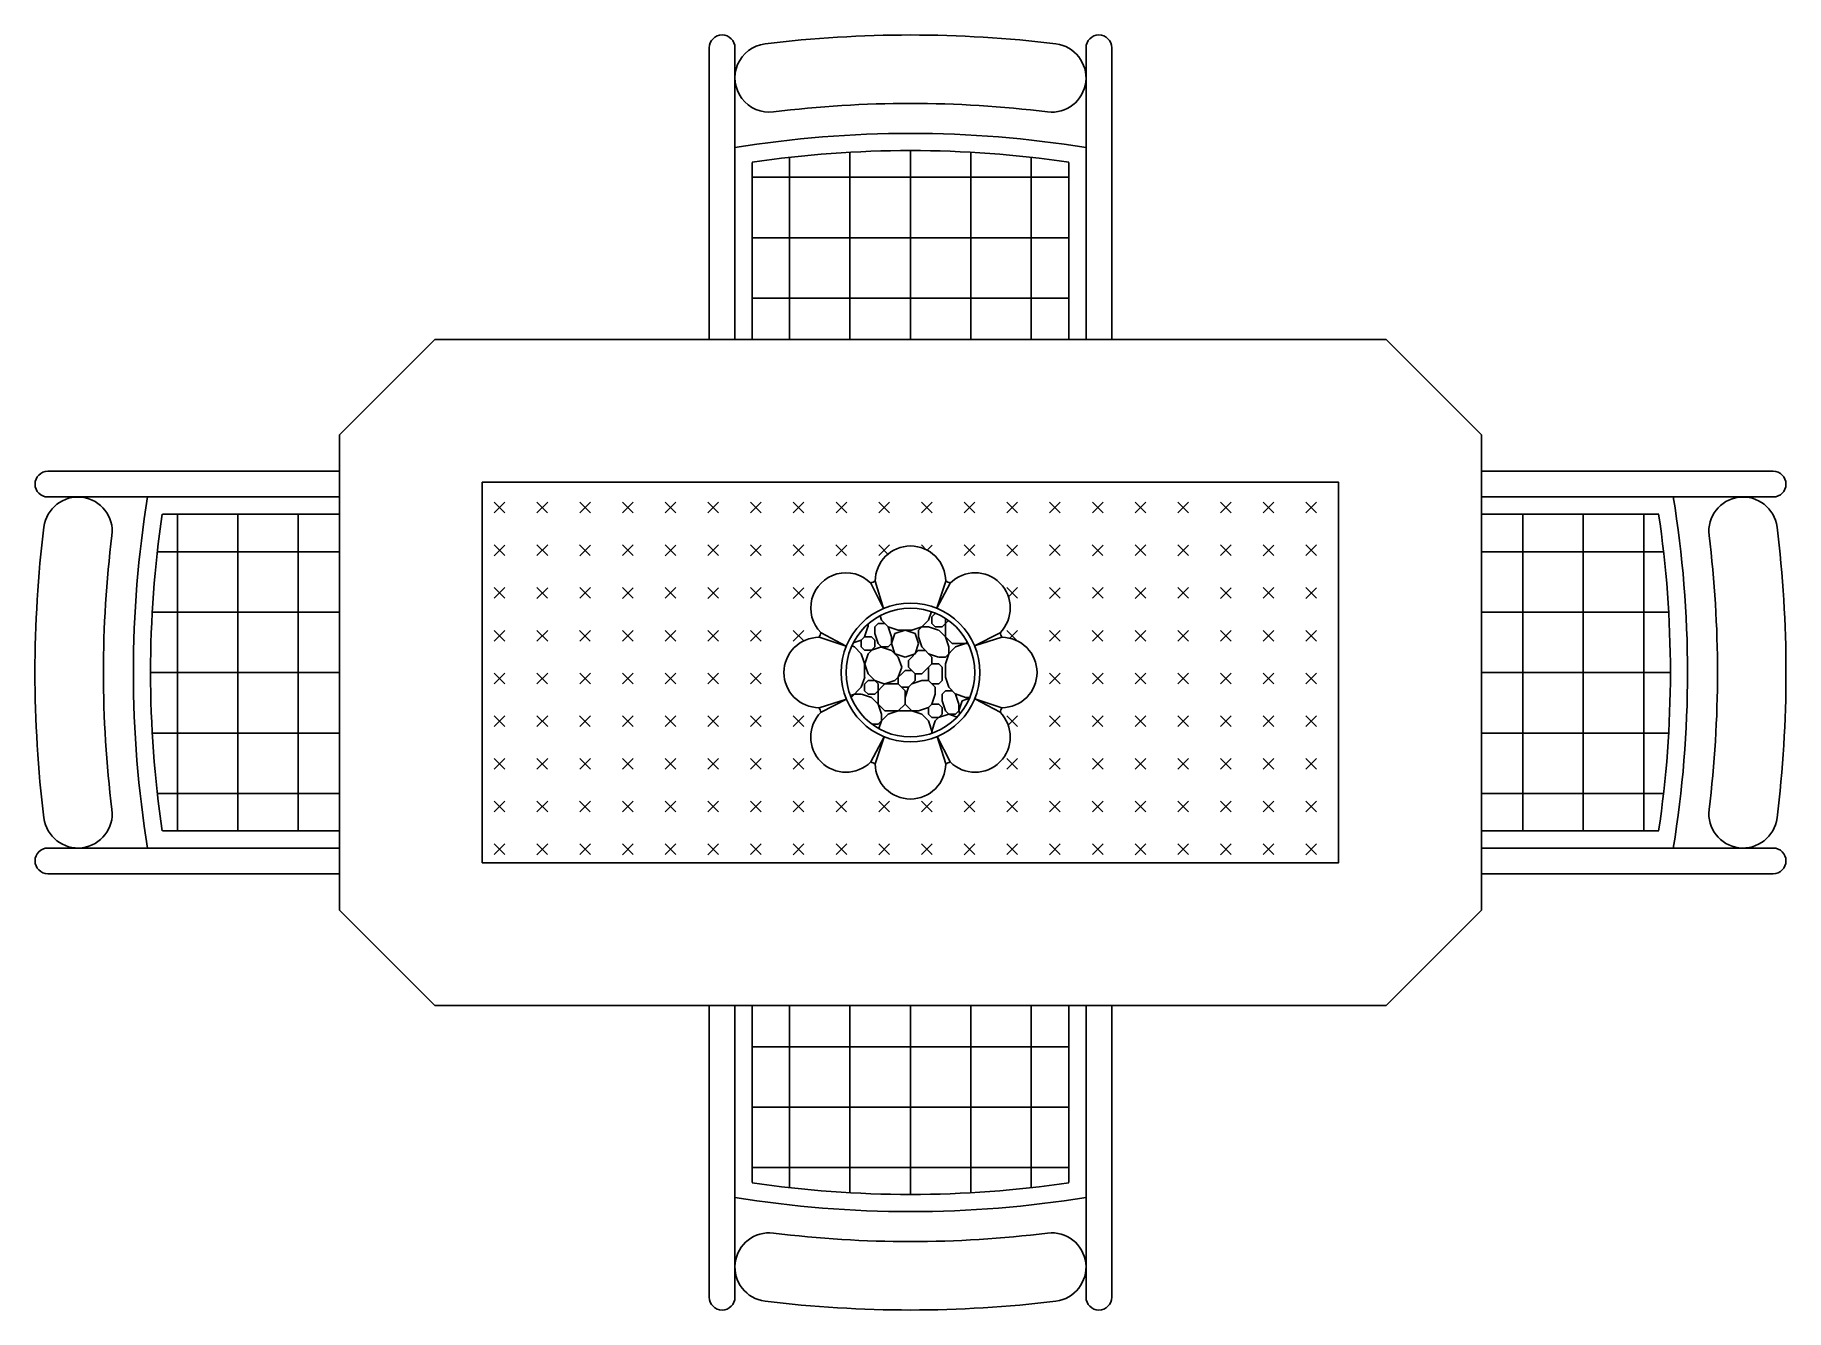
# Model space of a CAD drawing. Header units: millimetres. Extents: x -973.04 to -971.2, y 2614.36 to 2615.7.
import ezdxf

# ---------------------------------------------------------------- set-up
doc = ezdxf.new("R2010")
doc.units = ezdxf.units.MM
doc.header["$LTSCALE"] = 10
doc.layers.add('Móveis_mesas', color=2, linetype='Continuous')

msp = doc.modelspace()

# ---------------------------------------------------------------- hatches: boundary and pattern name
at = {"layer": 'Móveis_mesas'}
h = msp.add_hatch(dxfattribs=at)
h.set_pattern_fill('ANSI37', color=1, scale=0.02, angle=45, style=0)
h.set_pattern_definition([(90, (119.12486, 9.89275), (-0.0635, 7e-18), []), (180, (119.12486, 9.89275), (-7e-18, -0.0635), [])])
h.paths.add_polyline_path([(-971.956, 2615.5675, 0.074073), (-972.289, 2615.5675), (-972.289, 2615.3812), (-971.956, 2615.3812)])
h = msp.add_hatch(dxfattribs=at)
h.set_pattern_fill('CROSS,_O', color=1, scale=0.005, angle=45)
h.set_pattern_definition([(45, (119.124857, 37.640933), (3e-18, 0.0449012806), [0.015875, -0.047625]), (135, (119.136083, 37.640933), (-0.0449012806, 3e-18), [0.015875, -0.047625])])
h.paths.add_polyline_path([(-972.5725, 2615.2312), (-972.5725, 2614.8312), (-971.6725, 2614.8312), (-971.6725, 2615.2312)])
h.paths.add_polyline_path([(-972.0265, 2614.9942, -0.01247), (-972.0284, 2614.9895, -1), (-972.0808, 2614.9372, -0.01247), (-972.0855, 2614.9352, -1), (-972.1595, 2614.9352, -0.01247), (-972.1642, 2614.9372, -1), (-972.2165, 2614.9895, -0.01247), (-972.2185, 2614.9942, -1), (-972.2185, 2615.0682, -0.01247), (-972.2165, 2615.0729, -1), (-972.1642, 2615.1252, -0.01247), (-972.1595, 2615.1272, -1), (-972.0855, 2615.1272, -0.01247), (-972.0808, 2615.1252, -1), (-972.0284, 2615.0729, -0.01247), (-972.0265, 2615.0682, -1)], flags=16)
h.paths.add_polyline_path([(-972.1955, 2615.0312, -1), (-972.0495, 2615.0312, -1)], flags=0)
h.paths.add_polyline_path([(-972.1902, 2615.0312, -1), (-972.0548, 2615.0312, -1)], flags=0)
h = msp.add_hatch(dxfattribs=at)
h.set_pattern_fill('ANSI37', color=1, scale=0.02, angle=135, style=0)
h.set_pattern_definition([(180, (1632.76598, 3706.27854), (-1e-17, -0.0635), []), (270, (1632.76598, 3706.27854), (0.0635, -1e-17), [])])
h.paths.add_polyline_path([(-972.9088, 2615.1977, 0.074073), (-972.9088, 2614.8647), (-972.7225, 2614.8647), (-972.7225, 2615.1977)])
h = msp.add_hatch(dxfattribs=at)
h.set_pattern_fill('ANSI37', color=1, scale=0.02, angle=135, style=0)
h.set_pattern_definition([(7e-15, (-3577.01093, 3706.27854), (1e-17, -0.0635), []), (270, (-3577.01093, 3706.27854), (-0.0635, -1e-17), [])])
h.paths.add_polyline_path([(-971.3361, 2615.1977, -0.074073), (-971.3361, 2614.8647), (-971.5225, 2614.8647), (-971.5225, 2615.1977)])
h = msp.add_hatch(dxfattribs=at)
h.set_pattern_fill('PEDRA6,_O', color=1, scale=0.1, angle=45, pattern_type=2)
h.set_pattern_definition([(45, (119.17435, 9.94225), (-0.070710678, 0.070710678), [0.005, -0.015, 0.005, -0.075]), (45, (119.18496, 9.967), (-0.070710678, 0.070710678), [0.005, -0.095]), (45, (119.14253, 9.93871), (-0.070710678, 0.070710678), [0.01, -0.09]), (45, (119.12132, 9.92457), (-0.070710678, 0.070710678), [0.015, -0.085]), (45, (119.15314, 9.96346), (-0.070710678, 0.070710678), [0.01, -0.01, 0.015, -0.065]), (45, (119.139, 9.97053), (-0.070710678, 0.070710678), [0.015, -0.085]), (45, (119.11779, 9.95639), (-0.070710678, 0.070710678), [0.015, -0.035, 0.015, -0.035]), (45, (119.09304, 9.95285), (-0.070710678, 0.070710678), [0.015, -0.005, 0.005, -0.075]), (45, (119.13193, 10.00589), (-0.070710678, 0.070710678), [0.005, -0.095]), (45, (119.11072, 9.99882), (-0.070710678, 0.070710678), [0.01, -0.09]), (135, (119.06122, 9.95639), (-0.070710678, -0.070710678), [0.01, -0.09]), (135, (119.11779, 9.91396), (-0.070710678, -0.070710678), [0.005, -0.01, 0.015, -0.07]), (135, (119.12839, 9.93871), (-0.070710678, -0.070710678), [0.02, -0.005, 0.005, -0.07]), (135, (119.12132, 9.967), (-0.070710678, -0.070710678), [0.015, -0.085]), (135, (119.15668, 9.93871), (-0.070710678, -0.070710678), [0.01, -0.09]), (135, (119.10364, 9.99882), (-0.070710678, -0.070710678), [0.01, -0.09]), (135, (119.14961, 9.95992), (-0.070710678, -0.070710678), [0.01, -0.05, 0.005, -0.035]), (135, (119.12486, 10.00589), (-0.070710678, -0.070710678), [0.005, -0.005, 0.005, -0.085]), (135, (119.16021, 9.9776), (-0.070710678, -0.070710678), [0.01, -0.015, 0.01, -0.065]), (135, (119.18143, 9.96346), (-0.070710678, -0.070710678), [0.01, -0.09]), (90, (119.12132, 9.903356), (-0.0707106781, 0.0707106781), [0.0141421, -0.02828427, 0.0212132, -0.0777817862]), (90, (119.117786, 9.89982), (-0.0707106781, 0.0707106781), [0.0141421356, -0.1272792206]), (90, (119.149606, 9.94578), (-0.0707106781, 0.0707106781), [0.0141421356, -0.1272792206]), (90, (119.10718, 9.97407), (-0.0707106781, 0.0707106781), [0.0141421356, -0.1272792206]), (90, (119.174355, 9.97053), (-0.0707106781, 0.0707106781), [0.0141421356, -0.1272792206]), (90, (119.10718, 9.9175), (-0.0707106781, 0.0707106781), [0.0070710678, -0.1343502884]), (90, (119.09304, 9.94578), (-0.0707106781, 0.0707106781), [0.0070710678, -0.1343502884]), (90, (119.12486, 9.928105), (-0.0707106781, 0.0707106781), [0.0070710678, -0.1343502884]), (90, (119.10718, 9.959925), (-0.0707106781, 0.0707106781), [0.0070710678, -0.1343502884]), (90, (119.142535, 9.966996), (-0.0707106781, 0.0707106781), [0.0070710678, -0.1343502884]), (90, (119.103644, 10.00589), (-0.0707106781, 0.0707106781), [0.0070710678, -0.1343502884]), (90, (119.117786, 10.00589), (-0.0707106781, 0.0707106781), [0.0070710678, -0.1343502884]), (90, (119.16021, 9.97053), (-0.0707106781, 0.0707106781), [0.0070710678, -0.1343502884]), (90, (119.181426, 9.95639), (-0.0707106781, 0.0707106781), [0.0070710678, -0.1343502884]), (90, (119.15314, 9.98467), (-0.0707106781, 0.0707106781), [0.0070710678, -0.1343502884]), (90, (119.117786, 10.02003), (-0.0707106781, 0.0707106781), [0.0070710678, -0.1343502884]), (90, (119.135464, 10.00942), (-0.0707106781, 0.0707106781), [0.0070710678, -0.1343502884]), (180, (119.11425, 10.00235), (-0.0707106781, -0.0707106781), [0.0070710678, -0.1343502884]), (180, (119.11425, 10.01649), (-0.0707106781, -0.0707106781), [0.0070710678, -0.1343502884]), (180, (119.13193, 10.00589), (-0.0707106781, -0.0707106781), [0.0070710678, -0.1343502884]), (180, (119.12839, 10.030635), (-0.0707106781, -0.0707106781), [0.0070710678, -0.1343502884]), (180, (119.117786, 9.97053), (-0.0707106781, -0.0707106781), [0.0070710678, -0.1343502884]), (180, (119.117786, 9.95639), (-0.0707106781, -0.0707106781), [0.0070710678, -0.1343502884]), (180, (119.11425, 9.9175), (-0.0707106781, -0.0707106781), [0.0070710678, -0.1343502884]), (180, (119.12132, 9.92457), (-0.0707106781, -0.0707106781), [0.0070710678, -0.1343502884]), (180, (119.103644, 9.95639), (-0.0707106781, -0.0707106781), [0.0070710678, -0.1343502884]), (180, (119.10011, 9.93164), (-0.0707106781, -0.0707106781), [0.0070710678, -0.1343502884]), (180, (119.15314, 9.96346), (-0.0707106781, -0.0707106781), [0.0070710678, -0.1343502884]), (180, (119.15668, 9.98114), (-0.0707106781, -0.0707106781), [0.0070710678, -0.1343502884]), (180, (119.174355, 9.97053), (-0.0707106781, -0.0707106781), [0.0070710678, -0.1343502884]), (180, (119.167284, 9.9776), (-0.0707106781, -0.0707106781), [0.0070710678, -0.1343502884]), (180, (119.18496, 9.966996), (-0.0707106781, -0.0707106781), [0.0070710678, -0.1343502884]), (180, (119.085966, 9.952854), (-0.0707106781, -0.0707106781), [0.0141421356, -0.1272792206]), (180, (119.142535, 9.966996), (-0.0707106781, -0.0707106781), [0.0141421356, -0.1272792206]), (180, (119.16375, 9.93871), (-0.0707106781, -0.0707106781), [0.035355339, -0.1060660172]), (71.5650512, (119.0895, 9.928105), (0.0707106781, 0.07071067815), [0.01118, -0.2124267978]), (71.5650512, (119.12132, 9.9175), (0.0707106781, 0.07071067815), [0.01118, -0.2124267978]), (71.5650512, (119.103644, 9.96346), (0.0707106781, 0.07071067815), [0.01118, -0.2124267978]), (71.5650512, (119.17789, 9.945783), (0.0707106781, 0.07071067815), [0.01118, -0.2124267978]), (71.5650512, (119.149606, 9.952854), (0.0707106781, 0.07071067815), [0.01118, -0.2124267978]), (71.5650512, (119.142535, 9.974067), (0.0707106781, 0.07071067815), [0.01118, -0.2124267978]), (71.5650512, (119.10718, 9.98821), (0.0707106781, 0.07071067815), [0.01118, -0.2124267978]), (71.5650512, (119.135464, 10.00942), (0.0707106781, 0.07071067815), [0.01118, -0.2124267978]), (108.4349488, (119.096573, 9.935176), (-0.0707106781, 0.07071067815), [0.01118, -0.2124267978]), (108.4349488, (119.093037, 9.93871), (-0.0707106781, 0.07071067815), [0.01118, -0.2124267978]), (108.4349488, (119.110715, 9.977602), (-0.0707106781, 0.07071067815), [0.02236, -0.2012467977]), (108.4349488, (119.139, 9.998816), (-0.0707106781, 0.07071067815), [0.01118, -0.2124267978]), (108.4349488, (119.14607, 9.984673), (-0.0707106781, 0.07071067815), [0.01118, -0.2124267978]), (108.4349488, (119.124857, 9.935176), (-0.0707106781, 0.07071067815), [0.01118, -0.2124267978]), (108.4349488, (119.12132, 10.00942), (-0.0707106781, 0.07071067815), [0.01118, -0.2124267978]), (108.4349488, (119.135464, 10.016493), (-0.0707106781, 0.07071067815), [0.01118, -0.2124267978]), (161.5650512, (119.071824, 9.952854), (-0.07071067815, 0.0707106781), [0.01118, -0.2124267978]), (161.5650512, (119.167284, 9.935176), (-0.07071067815, 0.0707106781), [0.01118, -0.2124267978]), (161.5650512, (119.0895, 9.94932), (-0.07071067815, 0.0707106781), [0.01118, -0.2124267978]), (161.5650512, (119.149606, 9.99528), (-0.07071067815, 0.0707106781), [0.01118, -0.2124267978]), (161.5650512, (119.128393, 9.966996), (-0.07071067815, 0.0707106781), [0.01118, -0.2124267978]), (161.5650512, (119.135464, 10.00235), (-0.07071067815, 0.0707106781), [0.01118, -0.2124267978]), (161.5650512, (119.11425, 9.952854), (-0.07071067815, 0.0707106781), [0.01118, -0.2124267978]), (161.5650512, (119.11425, 9.92457), (-0.07071067815, 0.0707106781), [0.01118, -0.2124267978]), (198.4349488, (119.078895, 9.952854), (-0.07071067815, -0.0707106781), [0.01118, -0.2124267978]), (198.4349488, (119.142535, 9.93871), (-0.07071067815, -0.0707106781), [0.01118, -0.2124267978]), (198.4349488, (119.096573, 9.95639), (-0.07071067815, -0.0707106781), [0.01118, -0.2124267978]), (198.4349488, (119.167284, 9.97053), (-0.07071067815, -0.0707106781), [0.01118, -0.2124267978]), (198.4349488, (119.174355, 9.942247), (-0.07071067815, -0.0707106781), [0.01118, -0.2124267978]), (198.4349488, (119.124857, 10.005887), (-0.07071067815, -0.0707106781), [0.01118, -0.2124267978]), (198.4349488, (119.139, 9.97053), (-0.07071067815, -0.0707106781), [0.01118, -0.2124267978]), (198.4349488, (119.078895, 9.952854), (-0.07071067815, -0.0707106781), [0.01118, -0.2124267978]), (198.4349488, (119.160213, 9.998816), (-0.07071067815, -0.0707106781), [0.01118, -0.2124267978]), (288.4349488, (119.12132, 9.903356), (0.0707106781, -0.07071067815), [0.01118, -0.2124267978])])
h.paths.add_polyline_path([(-972.0548, 2615.0312, 1), (-972.1902, 2615.0312, 1)])
h = msp.add_hatch(dxfattribs=at)
h.set_pattern_fill('ANSI37', color=1, scale=0.02, angle=45, style=0)
h.set_pattern_definition([(270, (119.12486, 5220.16966), (-0.0635, -7e-18), []), (180, (119.12486, 5220.16966), (-7e-18, 0.0635), [])])
h.paths.add_polyline_path([(-971.956, 2614.4949, -0.074073), (-972.289, 2614.4949), (-972.289, 2614.6812), (-971.956, 2614.6812)])

# ---------------------------------------------------------------- linework, layer by layer
for p, q in [((-972.334, 2615.3812), (-972.334, 2615.6879)), ((-972.307, 2615.3812), (-972.307, 2615.6879)), ((-971.938, 2615.3812), (-971.938, 2615.6879)), ((-971.911, 2615.3812), (-971.911, 2615.6879)), ((-972.289, 2615.3812), (-972.289, 2615.5675)), ((-971.956, 2615.3812), (-971.956, 2615.5675)), ((-972.7225, 2615.2427), (-973.0291, 2615.2427)), ((-971.5225, 2615.2427), (-971.2158, 2615.2427)), ((-972.7225, 2615.2157), (-973.0291, 2615.2157)), ((-971.5225, 2615.2157), (-971.2158, 2615.2157)), ((-972.7225, 2615.1977), (-972.9088, 2615.1977)), ((-971.5225, 2615.1977), (-971.3361, 2615.1977)), ((-972.7225, 2614.8647), (-972.9088, 2614.8647)), ((-971.5225, 2614.8647), (-971.3361, 2614.8647)), ((-972.7225, 2614.8467), (-973.0291, 2614.8467)), ((-971.5225, 2614.8467), (-971.2158, 2614.8467)), ((-972.7225, 2614.8197), (-973.0291, 2614.8197)), ((-971.5225, 2614.8197), (-971.2158, 2614.8197)), ((-972.334, 2614.6812), (-972.334, 2614.3745)), ((-972.307, 2614.6812), (-972.307, 2614.3745)), ((-972.289, 2614.6812), (-972.289, 2614.4949)), ((-971.956, 2614.6812), (-971.956, 2614.4949)), ((-971.938, 2614.6812), (-971.938, 2614.3745)), ((-971.911, 2614.6812), (-971.911, 2614.3745))]:
    msp.add_line(p, q, dxfattribs=at)
at = {"layer": 'Móveis_mesas', "color": 1}
for p, q in [((-972.1642, 2615.1252), (-972.1507, 2615.0985)), ((-972.1507, 2615.0985), (-972.1595, 2615.1272)), ((-972.0855, 2615.1272), (-972.0948, 2615.0987)), ((-972.0948, 2615.0987), (-972.0808, 2615.1252)), ((-972.2185, 2615.0682), (-972.19, 2615.0589)), ((-972.19, 2615.0589), (-972.2165, 2615.0729)), ((-972.0284, 2615.0729), (-972.0552, 2615.0594)), ((-972.0552, 2615.0594), (-972.0265, 2615.0682)), ((-972.1898, 2615.003), (-972.2185, 2614.9942)), ((-972.2165, 2614.9895), (-972.1898, 2615.003)), ((-972.0549, 2615.0035), (-972.0284, 2614.9895)), ((-972.0265, 2614.9942), (-972.0549, 2615.0035)), ((-972.1502, 2614.9637), (-972.1642, 2614.9372)), ((-972.1595, 2614.9352), (-972.1502, 2614.9637)), ((-972.0943, 2614.9639), (-972.0855, 2614.9352)), ((-972.0808, 2614.9372), (-972.0943, 2614.9639))]:
    msp.add_line(p, q, dxfattribs=at)
at = {"layer": 'Móveis_mesas'}
msp.add_lwpolyline([(-972.6225, 2614.6812), (-971.6225, 2614.6812), (-971.5225, 2614.7812), (-971.5225, 2615.2812), (-971.6225, 2615.3812), (-972.6225, 2615.3812), (-972.7225, 2615.2812), (-972.7225, 2614.7812)], close=True, dxfattribs=at)
at = {"layer": 'Móveis_mesas', "color": 1}
msp.add_lwpolyline([(-972.5725, 2614.8312), (-971.6725, 2614.8312), (-971.6725, 2615.2312), (-972.5725, 2615.2312)], close=True, dxfattribs=at)
msp.add_lwpolyline([(-972.1642, 2614.9372, 0.01247), (-972.1595, 2614.9352, 1), (-972.0855, 2614.9352, 0.01247), (-972.0808, 2614.9372, 1), (-972.0284, 2614.9895, 0.01247), (-972.0265, 2614.9942, 1), (-972.0265, 2615.0682, 0.01247), (-972.0284, 2615.0729, 1), (-972.0808, 2615.1252, 0.01247), (-972.0855, 2615.1272, 1), (-972.1595, 2615.1272, 0.01247), (-972.1642, 2615.1252, 1), (-972.2165, 2615.0729, 0.01247), (-972.2185, 2615.0682, 1), (-972.2185, 2614.9942, 0.01247), (-972.2165, 2614.9895, 1)], format="xyb", close=True, dxfattribs=at)
for radius in [0.073, 0.0677]:
    msp.add_circle((-972.1225, 2615.0312), radius, dxfattribs=at)
at = {"layer": 'Móveis_mesas'}
for centre, radius, start, end in [((-972.3205, 2615.6879), 0.0135, 0, 180), ((-972.271, 2615.6563), 0.036, 97.0171, 277.0171), ((-972.1225, 2614.4498), 1.2516, 82.9829, 97.0171), ((-971.974, 2615.6563), 0.036, 262.9829, 82.9829), ((-971.9245, 2615.6879), 0.0135, 0, 180), ((-972.1225, 2614.4498), 1.1796, 82.9829, 97.0171), ((-972.1225, 2614.4498), 1.1481, 80.7521, 99.2479), ((-972.1225, 2614.4498), 1.1301, 81.5274, 98.4726), ((-973.0291, 2615.2292), 0.0135, 90, 270), ((-971.2158, 2615.2292), 0.0135, 270, 90), ((-972.9975, 2615.1797), 0.036, 352.9829, 172.9829), ((-971.7911, 2615.0312), 1.1481, 170.7521, 189.2479), ((-972.4539, 2615.0312), 1.1481, 350.7521, 9.2479), ((-971.2474, 2615.1797), 0.036, 7.0171, 187.0171), ((-971.7911, 2615.0312), 1.1301, 171.5274, 188.4726), ((-972.4539, 2615.0312), 1.1301, 351.5274, 8.4726), ((-971.7911, 2615.0312), 1.2516, 172.9829, 187.0171), ((-971.7911, 2615.0312), 1.1796, 172.9829, 187.0171), ((-972.4539, 2615.0312), 1.1796, 352.9829, 7.0171), ((-972.4539, 2615.0312), 1.2516, 352.9829, 7.0171), ((-972.9975, 2614.8827), 0.036, 187.0171, 7.0171), ((-971.2474, 2614.8827), 0.036, 172.9829, 352.9829), ((-973.0291, 2614.8332), 0.0135, 90, 270), ((-971.2158, 2614.8332), 0.0135, 270, 90), ((-972.1225, 2615.6126), 1.1301, 261.5274, 278.4726), ((-972.1225, 2615.6126), 1.1481, 260.7521, 279.2479), ((-972.271, 2614.4061), 0.036, 82.9829, 262.9829), ((-972.1225, 2615.6126), 1.1796, 262.9829, 277.0171), ((-971.974, 2614.4061), 0.036, 277.0171, 97.0171), ((-972.3205, 2614.3745), 0.0135, 180, 0), ((-972.1225, 2615.6126), 1.2516, 262.9829, 277.0171), ((-971.9245, 2614.3745), 0.0135, 180, 0)]:
    msp.add_arc(centre, radius, start, end, dxfattribs=at)

doc.saveas('drawing.dxf')
